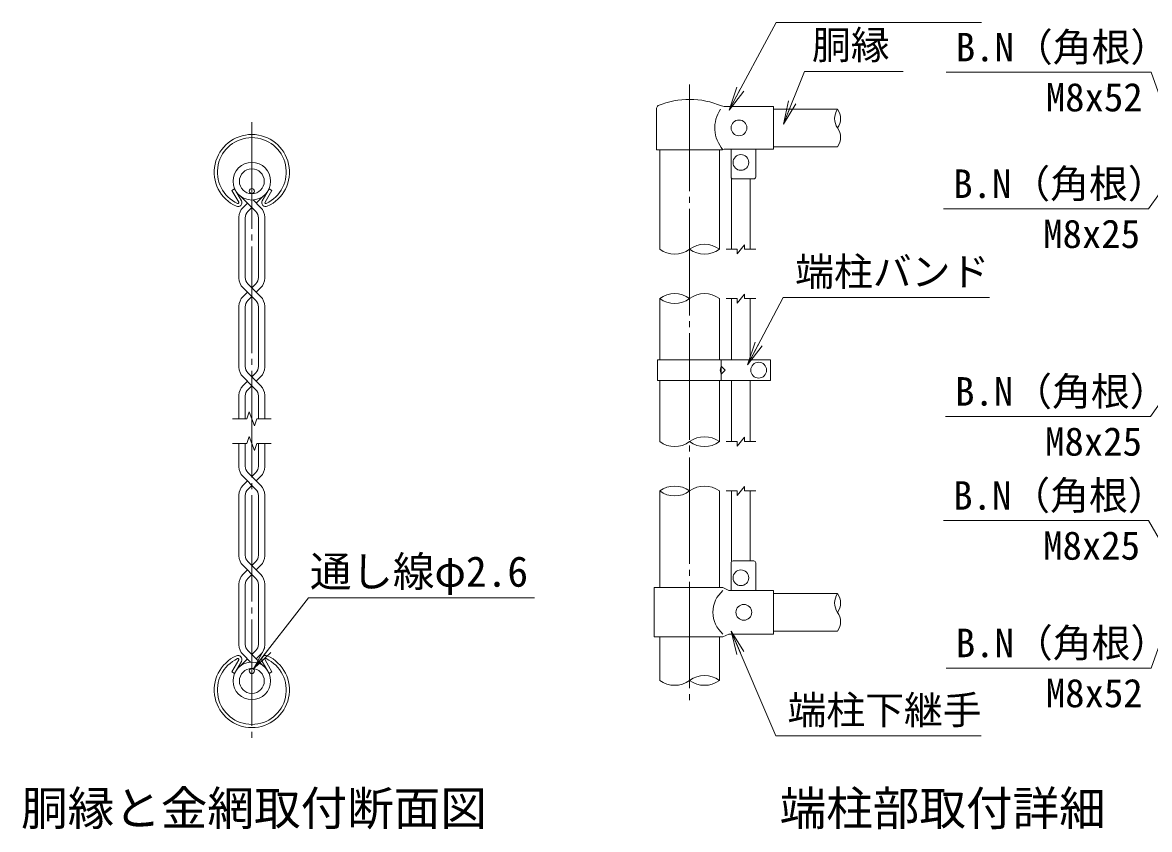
# Model space of a CAD drawing. Units: millimetres, scale not verified. Extents: x -12600 to 12600, y -8910 to 8910.
# Drawn here: x 456 to 6168, y 1123 to 5212 of the extents above; entities that cross this region are included whole.
import ezdxf
from ezdxf.enums import TextEntityAlignment as Align

# ---------------------------------------------------------------- set-up
doc = ezdxf.new("R2010")
doc.units = ezdxf.units.MM
doc.header["$LTSCALE"] = 30
doc.linetypes.add('LONG_CHAIN', pattern=[21, 18, -1, 1, -1])
for name, color, linetype, lineweight in [('0-1_D-TTL-TXT', 7, 'Continuous', 9), ('0-3_D-STR1', 1, 'Continuous', 9), ('0-6_D-BMK', 2, 'LONG_CHAIN', 9), ('0-7_D-STR3', 3, 'Continuous', 9), ('0-8_D-STR2', 7, 'Continuous', 9), ('0-9_D-STR-DIM', 7, 'Continuous', 9), ('0-A_0', 7, 'Continuous', 9), ('0-D_D-STR-TXT', 7, 'Continuous', 9)]:
    doc.layers.add(name, color=color, linetype=linetype, lineweight=lineweight)
doc.styles.add('ＭＳ ゴシック', font='')
doc.styles.get('ＭＳ ゴシック').set_extended_font_data('MS Gothic')

# ---------------------------------------------------------------- blocks, each defined once
blk = doc.blocks.new('_Open')
at = {"layer": '0-A_0'}
blk.add_line((-30, 5), (0, 0), dxfattribs=at)
blk.add_lwpolyline([(-30, -5), (0, 0), (-30, 0)], dxfattribs=at)

msp = doc.modelspace()

# ---------------------------------------------------------------- linework, layer by layer
at = {"layer": '0-3_D-STR1'}
for p, q in [((4262.27, 4773.56), (4587.35, 4773.56)), ((4262.27, 4583.06), (4587.35, 4583.06)), ((3686.02, 4567.56), (3686.02, 4063.56)), ((3988.52, 4567.56), (3988.52, 4063.56)), ((1516.59, 4362.15), (1530.48, 4370.17)), ((1551.68, 4301.37), (1516.59, 4362.15)), ((1565.57, 4309.39), (1530.48, 4370.17)), ((1671.26, 4309.39), (1706.35, 4370.17)), ((1685.15, 4301.37), (1720.24, 4362.15)), ((1720.24, 4362.15), (1706.35, 4370.17)), ((3686.02, 3813.56), (3686.02, 3503.53)), ((3988.52, 3813.56), (3988.52, 3503.53)), ((3686.02, 3398.53), (3686.02, 3088.56)), ((3988.52, 3398.53), (3988.52, 3088.56)), ((3686.02, 2838.56), (3686.02, 2348.81)), ((3988.52, 2838.56), (3988.52, 2348.81)), ((4262.27, 2318.81), (4587.35, 2318.81)), ((4262.27, 2128.31), (4587.35, 2128.31)), ((3686.02, 2098.81), (3686.02, 1878.81)), ((3988.52, 2098.81), (3988.52, 1878.81)), ((1551.68, 1983.18), (1516.59, 1922.4)), ((1565.57, 1975.16), (1530.48, 1914.38)), ((1671.26, 1975.16), (1706.35, 1914.38)), ((1685.15, 1983.18), (1720.24, 1922.4)), ((1516.59, 1922.4), (1530.48, 1914.38)), ((1720.24, 1922.4), (1706.35, 1914.38))]:
    msp.add_line(p, q, dxfattribs=at)
for centre, radius, start, end in [((1618.42, 4454.68), 190.5, 294.32478, 245.67522), ((1618.42, 4454.68), 174.46, 294.32478, 245.67522), ((1548.21, 4299.37), 20.05, 245.67522, 30), ((1548.21, 4299.37), 4.01, 245.67522, 30), ((1688.62, 4299.37), 20.05, 150, 294.32478), ((1688.62, 4299.37), 4.01, 150, 294.32478), ((1618.42, 1829.87), 190.5, 114.32478, 65.67522), ((1548.21, 1985.19), 20.05, 330, 114.32478), ((1688.62, 1985.19), 20.05, 65.67522, 210), ((1618.42, 1829.87), 174.46, 114.32478, 65.67522), ((1548.21, 1985.19), 4.01, 330, 114.32478), ((1688.62, 1985.19), 4.01, 65.67522, 210)]:
    msp.add_arc(centre, radius, start, end, dxfattribs=at)
at = {"layer": '0-6_D-BMK'}
for p, q in [((3837.27, 4898.56), (3837.27, 1753.56)), ((1618.41, 4707.68), (1618.41, 1576.87))]:
    msp.add_line(p, q, dxfattribs=at)
at = {"layer": '0-7_D-STR3'}
for p, q in [((3669.77, 4567.56), (3669.77, 4777.95)), ((4012.15, 4787.06), (4262.27, 4787.06)), ((4262.27, 4570.06), (4262.27, 4787.06)), ((4004.77, 4567.56), (4012.27, 4570.06)), ((4012.27, 4570.06), (4262.27, 4570.06)), ((4047.27, 4430.06), (4047.27, 4570.06)), ((4172.27, 4430.06), (4172.27, 4570.06)), ((3669.77, 4567.56), (4004.77, 4567.56)), ((4049.77, 4423.45), (4049.77, 4063.56)), ((4057.27, 4420.06), (4162.27, 4420.06)), ((4144.77, 4420.06), (4144.77, 4063.56)), ((4049.77, 3813.56), (4049.77, 3503.53)), ((4144.77, 3813.56), (4144.77, 3503.53)), ((4247.24, 3503.53), (3674.52, 3503.53)), ((3674.52, 3398.53), (3674.52, 3503.53)), ((3997.15, 3503.53), (3997.15, 3398.53)), ((4247.27, 3398.54), (4247.27, 3503.53)), ((4247.24, 3398.53), (3674.52, 3398.53)), ((4049.77, 3398.53), (4049.77, 3088.56)), ((4144.77, 3398.53), (4144.77, 3088.56)), ((4049.77, 2838.56), (4049.77, 2480.43)), ((4144.77, 2838.56), (4144.77, 2483.81)), ((4047.27, 2473.81), (4047.27, 2333.81)), ((4057.27, 2483.81), (4162.27, 2483.81)), ((4172.27, 2473.81), (4172.27, 2333.81)), ((3656.77, 2348.81), (4006.27, 2348.81)), ((3656.77, 2348.81), (3656.77, 2098.81)), ((4036.27, 2333.81), (4006.27, 2348.81)), ((4036.27, 2333.81), (4262.27, 2333.81)), ((4262.27, 2113.81), (4262.27, 2333.81)), ((4036.27, 2113.81), (4006.27, 2098.81)), ((4036.27, 2113.81), (4262.27, 2113.81)), ((3656.77, 2098.81), (4006.27, 2098.81))]:
    msp.add_line(p, q, dxfattribs=at)
msp.add_lwpolyline([(3991.52, 3451.03), (3997.15, 3471.03), (4017.15, 3451.03), (3997.15, 3431.03)], close=True, dxfattribs=at)
for centre, radius in [((4087.27, 4678.56), 40), ((4097.27, 4503.56), 40), ((1618.41, 4358.21), 13), ((4187.27, 3451.03), 40), ((4097.27, 2398.81), 40), ((4112.27, 2223.81), 40), ((1618.41, 1926.35), 13)]:
    msp.add_circle(centre, radius, dxfattribs=at)
for centre, radius, start, end in [((3837.05, 4408.4), 414.66, 67.08235, 112.54718), ((3684.77, 4777.95), 15, 116.57497, 180), ((4132.78, 4678.56), 167.81, 145.68676, 221.15827), ((4012.15, 4817.06), 30, 242.98608, 270), ((4057.27, 4430.06), 10, 180, 270), ((4162.27, 4430.06), 10, 270, 0), ((4057.27, 2473.81), 10, 90, 180), ((4162.27, 2473.81), 10, 0, 90), ((4099.2, 2223.81), 144, 130.19176, 229.80824)]:
    msp.add_arc(centre, radius, start, end, dxfattribs=at)
at = {"layer": '0-8_D-STR2'}
for p, q in [((1618.41, 4274.53), (1559.1, 4333.85)), ((1573.69, 4275.18), (1595.73, 4297.22)), ((1663.13, 4275.18), (1624.97, 4313.35)), ((1641.1, 4297.22), (1677.73, 4333.85)), ((1598.16, 4254.27), (1618.41, 4274.53)), ((1638.67, 4254.27), (1618.41, 4274.53)), ((1553.19, 4225.68), (1553.19, 3917.56)), ((1585.27, 4223.16), (1585.27, 3920.08)), ((1651.55, 4223.16), (1651.55, 3920.08)), ((1683.64, 4225.68), (1683.64, 3917.56)), ((1663.13, 3824), (1598.16, 3888.97)), ((1638.67, 3888.97), (1618.41, 3868.72)), ((1618.41, 3823.34), (1573.69, 3868.07)), ((1595.73, 3846.03), (1573.69, 3824)), ((1573.69, 3824), (1595.73, 3846.03)), ((1663.13, 3868.07), (1641.1, 3846.03)), ((1553.19, 3774.5), (1553.19, 3466.38)), ((1585.27, 3771.98), (1585.27, 3468.9)), ((1598.16, 3803.09), (1618.41, 3823.34)), ((1638.67, 3803.09), (1618.41, 3823.34)), ((1651.55, 3771.98), (1651.55, 3468.9)), ((1683.64, 3774.5), (1683.64, 3466.38)), ((1663.13, 3372.81), (1598.16, 3437.79)), ((1638.67, 3437.79), (1618.41, 3417.53)), ((1618.41, 3372.16), (1573.69, 3416.88)), ((1595.73, 3394.85), (1573.69, 3372.81)), ((1573.69, 3372.81), (1595.73, 3394.85)), ((1598.16, 3351.91), (1618.41, 3372.16)), ((1638.67, 3351.91), (1618.41, 3372.16)), ((1663.13, 3416.88), (1641.1, 3394.85)), ((1553.19, 3323.31), (1553.19, 3204.77)), ((1585.27, 3320.79), (1585.27, 3204.77)), ((1651.55, 3320.79), (1651.55, 3204.77)), ((1683.64, 3323.31), (1683.64, 3204.77)), ((1553.19, 2961.24), (1553.19, 3079.78)), ((1585.27, 2963.76), (1585.27, 3079.78)), ((1651.55, 2963.76), (1651.55, 3079.78)), ((1683.64, 2961.24), (1683.64, 3079.78)), ((1663.13, 2867.67), (1598.16, 2932.65)), ((1638.67, 2932.65), (1618.41, 2912.39)), ((1638.67, 2846.76), (1573.69, 2911.74)), ((1595.73, 2889.7), (1573.69, 2867.67)), ((1618.41, 2867.02), (1598.16, 2846.76)), ((1663.13, 2911.74), (1641.1, 2889.7)), ((1553.19, 2510.05), (1553.19, 2818.17)), ((1585.27, 2512.57), (1585.27, 2815.65)), ((1651.55, 2512.57), (1651.55, 2815.65)), ((1683.64, 2510.05), (1683.64, 2818.17)), ((1638.67, 2395.58), (1573.69, 2460.56)), ((1663.13, 2416.49), (1598.16, 2481.46)), ((1638.67, 2481.46), (1618.41, 2461.21)), ((1663.13, 2460.56), (1641.1, 2438.52)), ((1595.73, 2438.52), (1573.69, 2416.49)), ((1618.41, 2415.83), (1598.16, 2395.58)), ((1553.19, 2058.87), (1553.19, 2366.99)), ((1585.27, 2061.39), (1585.27, 2364.47)), ((1651.55, 2061.39), (1651.55, 2364.47)), ((1683.64, 2058.87), (1683.64, 2366.99)), ((1573.69, 2009.37), (1611.86, 1971.2)), ((1598.16, 2030.28), (1677.73, 1950.71)), ((1638.67, 2030.28), (1618.41, 2010.02)), ((1663.13, 2009.37), (1641.1, 1987.34)), ((1595.73, 1987.34), (1559.1, 1950.71))]:
    msp.add_line(p, q, dxfattribs=at)
for centre, radius in [((1618.41, 4408.37), 95.25), ((1618.41, 4408.37), 63.17), ((1618.41, 1876.18), 95.25), ((1618.41, 1876.18), 63.17)]:
    msp.add_circle(centre, radius, dxfattribs=at)
for centre, radius, start, end in [((1623.19, 4225.68), 70, 135, 180), ((1623.19, 4225.68), 38, 131.19984, 183.80396), ((1613.64, 4225.68), 38, 356.19604, 48.80016), ((1613.64, 4225.68), 70, 0, 45), ((1623.19, 3917.56), 70, 180, 225), ((1623.19, 3917.56), 38, 176.19604, 228.80016), ((1613.64, 3917.56), 38, 311.19984, 3.80396), ((1613.64, 3917.56), 70, 315, 0), ((1623.19, 3774.5), 70, 135, 180), ((1623.19, 3774.5), 38, 131.19984, 183.80396), ((1613.64, 3774.5), 38, 356.19604, 48.80016), ((1613.64, 3774.5), 70, 0, 45), ((1623.19, 3466.38), 70, 180, 225), ((1623.19, 3466.38), 38, 176.19604, 228.80016), ((1613.64, 3466.38), 38, 311.19984, 3.80396), ((1613.64, 3466.38), 70, 315, 0), ((1623.19, 3323.31), 70, 135, 180), ((1613.64, 3323.31), 70, 0, 45), ((1623.19, 3323.31), 38, 131.19984, 183.80396), ((1613.64, 3323.31), 38, 356.19604, 48.80016), ((1623.19, 2961.24), 70, 180, 225), ((1623.19, 2961.24), 38, 176.19604, 228.80016), ((1613.64, 2961.24), 38, 311.19984, 3.80396), ((1613.64, 2961.24), 70, 315, 0), ((1623.19, 2818.17), 70, 135, 180), ((1613.64, 2818.17), 70, 0, 45), ((1623.19, 2818.17), 38, 131.19984, 183.80396), ((1613.64, 2818.17), 38, 356.19604, 48.80016), ((1623.19, 2510.05), 70, 180, 225), ((1623.19, 2510.05), 38, 176.19604, 228.80016), ((1613.64, 2510.05), 38, 311.19984, 3.80396), ((1613.64, 2510.05), 70, 315, 0), ((1623.19, 2366.99), 70, 135, 180), ((1613.64, 2366.99), 70, 0, 45), ((1623.19, 2366.99), 38, 131.19984, 183.80396), ((1613.64, 2366.99), 38, 356.19604, 48.80016), ((1623.19, 2058.87), 70, 180, 225), ((1623.19, 2058.87), 38, 176.19604, 228.80016), ((1613.64, 2058.87), 38, 311.19984, 3.80396), ((1613.64, 2058.87), 70, 315, 0)]:
    msp.add_arc(centre, radius, start, end, dxfattribs=at)
at = {"layer": '0-9_D-STR-DIM'}
for p, q in [((4022.27, 4063.56), (4078.52, 4063.56)), ((4078.52, 4041.06), (4116.02, 4086.06)), ((4078.52, 4041.06), (4078.52, 4063.56)), ((4116.02, 4063.56), (4116.02, 4086.06)), ((4116.02, 4063.56), (4172.27, 4063.56)), ((4078.52, 3791.06), (4116.02, 3836.06)), ((4116.02, 3813.56), (4116.02, 3836.06)), ((4022.27, 3813.56), (4078.52, 3813.56)), ((4078.52, 3791.06), (4078.52, 3813.56)), ((4116.02, 3813.56), (4172.27, 3813.56)), ((1520.58, 3204.77), (1592.76, 3204.77)), ((1605.59, 3240.01), (1592.76, 3204.77)), ((1631.24, 3169.53), (1605.59, 3240.01)), ((1644.06, 3204.77), (1631.24, 3169.53)), ((1644.06, 3204.77), (1716.25, 3204.77)), ((1605.59, 3115.02), (1592.76, 3079.78)), ((1631.24, 3044.54), (1605.59, 3115.02)), ((4022.27, 3088.56), (4078.52, 3088.56)), ((4078.52, 3066.06), (4116.02, 3111.06)), ((4078.52, 3066.06), (4078.52, 3088.56)), ((4116.02, 3088.56), (4116.02, 3111.06)), ((4116.02, 3088.56), (4172.27, 3088.56)), ((1520.58, 3079.78), (1592.76, 3079.78)), ((1644.06, 3079.78), (1631.24, 3044.54)), ((1644.06, 3079.78), (1716.25, 3079.78)), ((4078.52, 2816.06), (4116.02, 2861.06)), ((4116.02, 2838.56), (4116.02, 2861.06)), ((4022.27, 2838.56), (4078.52, 2838.56)), ((4078.52, 2816.06), (4078.52, 2838.56)), ((4116.02, 2838.56), (4172.27, 2838.56))]:
    msp.add_line(p, q, dxfattribs=at)
for centre, radius, start, end in [((4655.45, 4725.94), 83.1, 145.03504, 214.96496), ((4519.24, 4725.94), 83.1, 325.03504, 34.96496), ((4519.25, 4630.69), 83.1, 325.03422, 34.96578), ((3761.64, 4165.44), 126.88, 233.41445, 306.58555), ((3912.89, 3961.68), 126.88, 53.41445, 126.58555), ((3912.89, 4165.44), 126.88, 233.41445, 306.58555), ((3761.64, 3711.68), 126.88, 53.41445, 126.58555), ((3912.89, 3711.68), 126.88, 53.41445, 126.58555), ((3761.64, 3915.44), 126.88, 233.41445, 306.58555), ((3761.64, 3190.44), 126.88, 233.41445, 306.58555), ((3912.89, 2986.68), 126.88, 53.41445, 126.58555), ((3912.89, 3190.44), 126.88, 233.41445, 306.58555), ((3761.64, 2736.68), 126.88, 53.41445, 126.58555), ((3912.89, 2736.68), 126.88, 53.41445, 126.58555), ((3761.64, 2940.44), 126.88, 233.41445, 306.58555), ((4655.45, 2271.19), 83.1, 145.03504, 214.96496), ((4519.24, 2271.19), 83.1, 325.03504, 34.96496), ((4519.25, 2175.94), 83.1, 325.03422, 34.96578), ((3912.89, 1776.93), 126.88, 53.41445, 126.58555), ((3761.64, 1980.69), 126.88, 233.41445, 306.58555), ((3912.89, 1980.69), 126.88, 233.41445, 306.58555)]:
    msp.add_arc(centre, radius, start, end, dxfattribs=at)
at = {"layer": '0-D_D-STR-TXT'}
for points in [[(5317.31, 5212.47), (4275.53, 5212.47), (4038.18, 4770.94)], [(4920.1, 4964.95), (4419.04, 4964.95), (4313.44, 4698.76)], [(5137.78, 4960.86), (6175.98, 4960.86), (6263.43, 4719.21)], [(5124.45, 4268.55), (6162.65, 4268.55), (6329.6, 4501.93)], [(5356.71, 3819.43), (4312.23, 3819.43), (4131.7, 3478.89)], [(5134.2, 3216.02), (6172.4, 3216.02), (6339.35, 3449.4)], [(5124.45, 2688.86), (6162.65, 2688.86), (6329.76, 2400.54)], [(3050.62, 2297.72), (1904.82, 2297.72), (1627.57, 1938.22)], [(5137.78, 1941.2), (6175.98, 1941.2), (6263.43, 2182.85)], [(5315.3, 1597.59), (4273.52, 1597.59), (4048.05, 2126.47)]]:
    msp.add_lwpolyline(points, dxfattribs=at)

# ---------------------------------------------------------------- block references
at = {"layer": '0-D_D-STR-TXT', "xscale": 4, "yscale": 4}
for p, rotation in [((4037.23, 4769.18), 241.73951), ((4312.71, 4696.9), 248.36243), ((4130.77, 3477.12), 242.07069), ((4047.27, 2128.31), 113.08931), ((1626.35, 1936.64), 232.35992)]:
    msp.add_blockref('_Open', p, dxfattribs=dict(at, rotation=rotation))

# ---------------------------------------------------------------- texts
at = {"layer": '0-1_D-TTL-TXT', "style": 'ＭＳ ゴシック'}
for s, p in [('胴縁と金網取付断面図', (448.87, 1092.4)), ('端柱部取付詳細', (4293.59, 1091.94))]:
    msp.add_text(s, height=173.1, dxfattribs=at).set_placement(p, align=Align.BOTTOM_LEFT)
at = {"layer": '0-D_D-STR-TXT', "style": 'ＭＳ ゴシック'}
for s, height, p in [('胴縁', 144.3, (4457.35, 4983.82)), ('B.N（角根）', 144.3, (5186.49, 4972.66)), ('M8x52', 144.3, (5642.76, 4718.92)), ('B.N（角根）', 144.3, (5173.16, 4280.35)), ('M8x25', 144.3, (5629.42, 4026.62)), ('端柱バンド', 144.3, (4372.02, 3834.98)), ('B.N（角根）', 144.3, (5182.91, 3227.82)), ('M8x25', 144.3, (5639.17, 2974.09)), ('B.N（角根）', 144.3, (5173.16, 2700.66)), ('M8x25', 144.3, (5629.42, 2446.93)), ('通し線φ2.6', 154.3, (1912.61, 2307.04)), ('B.N（角根）', 144.3, (5186.49, 1953)), ('M8x52', 144.3, (5642.76, 1699.26)), ('端柱下継手', 144.3, (4333.31, 1613.14))]:
    msp.add_text(s, height=height, dxfattribs=at).set_placement(p, align=Align.BOTTOM_LEFT)

doc.saveas('drawing.dxf')
